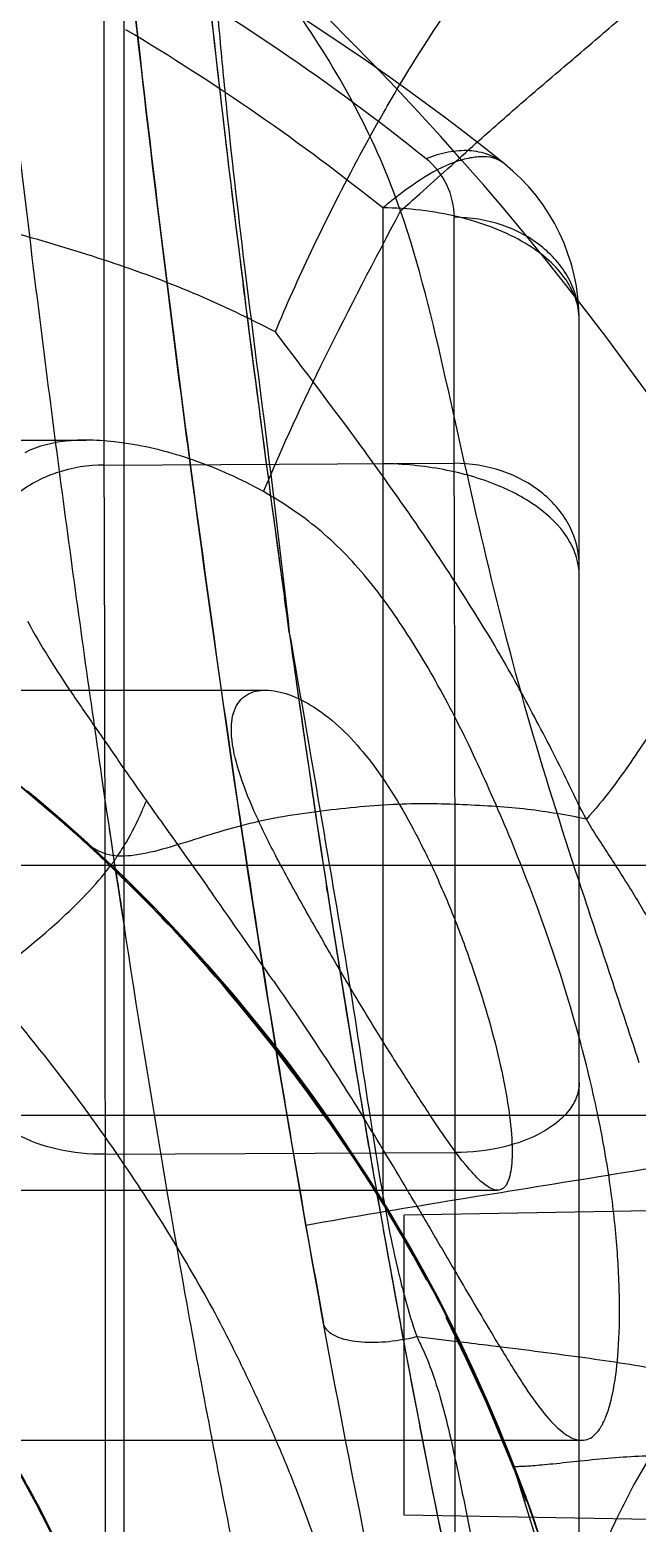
# Model space of a CAD drawing. Header units: millimetres. Extents: x 23075 to 24509, y -21593 to -20579.
# Drawn here: x 23393.14 to 23395.58, y -20954.71 to -20948.7 of the extents above; entities that cross this region are included whole.
import ezdxf

# ---------------------------------------------------------------- set-up
doc = ezdxf.new("R2010")
doc.units = ezdxf.units.MM
doc.header["$LTSCALE"] = 8
doc.layers.add('Cav-cor', color=30, linetype='Continuous')

# ---------------------------------------------------------------- blocks, each defined once
blk = doc.blocks.new('20160901.135302')
at = {"layer": 'Cav-cor', "color": 241}
for p, q in [((0.68, -57.5355), (0.68, -36.9096)), ((0.5995, -41.879), (0.5995, -39.7776)), ((2.0941, -40.5855), (2.1171, -40.5649)), ((1.719, -40.8457), (1.719, -44.8447)), ((2.0065, -41.872), (2.0065, -40.8833)), ((1.1632, -41.1966), (1.1578, -41.1536)), ((2.509, -52.1673), (2.509, -41.2949)), ((-7.4405, -41.7789), (0.5262, -41.7789)), ((0.5995, -41.879), (2.0065, -41.872)), ((1.3199, -42.3822), (1.3435, -42.5522)), ((1.3287, -42.4455), (1.3242, -42.4136)), ((1.3316, -42.4667), (1.3287, -42.4455)), ((1.3435, -42.5522), (1.3316, -42.4667)), ((1.3435, -42.5522), (1.3517, -42.61)), ((1.3517, -42.61), (1.3577, -42.6524)), ((-7.4405, -42.7839), (1.2477, -42.7839)), ((0.2375, -43.1488), (0.3381, -43.233)), ((0.3181, -43.2156), (0.3893, -43.2765)), ((0.3653, -43.2582), (0.3217, -43.2214)), ((0.4292, -43.3136), (0.3381, -43.233)), ((0.4057, -43.2931), (0.3597, -43.2536)), ((0.3811, -43.2694), (0.453, -43.3345)), ((0.4223, -43.3054), (0.477, -43.3559)), ((0.4367, -43.3181), (0.5412, -43.4127)), ((0.4607, -43.34), (0.4572, -43.3369)), ((0.4634, -43.3424), (0.4579, -43.3375)), ((0.5157, -43.3895), (0.5592, -43.429)), ((0.6267, -43.3813), (0.6211, -43.3437)), ((0.6294, -43.3998), (0.6267, -43.3813)), ((0.6325, -43.4984), (0.5412, -43.4127)), ((0.5763, -43.4453), (0.5684, -43.438)), ((0.6596, -43.5247), (0.5816, -43.4507)), ((0.6367, -43.4483), (0.6294, -43.3998)), ((0.6465, -43.5137), (0.6367, -43.4483)), ((-4.928, -43.4874), (6.8718, -43.4874)), ((0.6285, -43.4953), (0.6959, -43.5595)), ((0.6417, -43.4666), (0.6453, -43.4615)), ((0.743, -43.6064), (0.6527, -43.5188)), ((0.6775, -43.543), (0.7515, -43.6143)), ((0.7671, -43.6304), (0.7024, -43.5677)), ((1.4969, -43.5955), (1.4935, -43.5734)), ((0.8351, -43.6999), (0.7276, -43.5928)), ((0.8376, -43.7036), (0.7529, -43.6184)), ((0.8627, -43.7294), (0.8041, -43.6711)), ((0.8085, -43.6718), (0.8689, -43.7362)), ((0.6832, -43.7543), (0.6806, -43.7373)), ((0.8564, -43.726), (0.8301, -43.6983)), ((0.9265, -43.7971), (0.8351, -43.6999)), ((0.8593, -43.7257), (1.1448, -44.0449)), ((0.8627, -43.7294), (0.898, -43.7667)), ((0.954, -43.8269), (0.883, -43.7544)), ((1.0101, -43.8886), (0.9247, -43.7947)), ((0.964, -43.8425), (0.9368, -43.8126)), ((1.0912, -43.9813), (1.0057, -43.8841)), ((1.0465, -43.9355), (1.0189, -43.9039)), ((1.0599, -43.9454), (1.0342, -43.916)), ((1.0744, -43.9676), (1.0465, -43.9355)), ((1.1537, -44.0568), (1.082, -43.9716)), ((1.1106, -44.0043), (1.0847, -43.9742)), ((1.2795, -43.9523), (1.2963, -43.9765)), ((1.1313, -44.029), (1.191, -44.1005)), ((1.2578, -44.027), (1.2618, -44.0521)), ((1.2618, -44.0521), (1.2676, -44.0884)), ((1.2676, -44.0884), (1.2796, -44.1623)), ((1.2796, -44.1623), (1.2902, -44.2272)), ((-4.928, -44.4924), (6.4251, -44.4924)), ((1.6349, -44.4914), (1.6411, -44.5013)), ((1.3502, -44.5876), (1.3528, -44.6032)), ((1.5321, -44.5573), (1.719, -44.8447)), ((1.6629, -44.617), (1.6494, -44.5383)), ((1.6628, -44.6165), (1.6494, -44.5383)), ((0.6039, -44.6495), (2.0109, -44.6425)), ((0.6039, -54.002), (0.6039, -44.6495)), ((2.0109, -48.4738), (2.0109, -44.6425)), ((1.6784, -44.7075), (1.6962, -44.8097)), ((1.6968, -44.8108), (1.6687, -44.766)), ((1.6847, -44.7436), (1.6962, -44.8097)), ((-7.4405, -44.7939), (2.1808, -44.7939)), ((1.7028, -44.8476), (1.6967, -44.8128)), ((1.7028, -44.8476), (1.6967, -44.8129)), ((5.0203, -44.8383), (1.8055, -44.8944)), ((1.8055, -46.1004), (1.8055, -44.8944)), ((1.8422, -45.0578), (1.8164, -45.0123)), ((2.0552, -45.4718), (1.9737, -45.3057)), ((1.8556, -45.3821), (1.9645, -45.395)), ((1.9645, -45.395), (2.0296, -45.4028)), ((2.0508, -45.4581), (2.0279, -45.4111)), ((2.0472, -45.4508), (2.0648, -45.4873)), ((2.0609, -45.4796), (2.0813, -45.5223)), ((2.0925, -45.5472), (2.0763, -45.5123)), ((2.2163, -45.8365), (2.1977, -45.7904)), ((-7.4405, -45.7989), (2.5196, -45.7989)), ((2.2474, -45.916), (2.2151, -45.8384)), ((2.2343, -45.8821), (2.2163, -45.8365)), ((2.2456, -45.9109), (2.2472, -45.9154)), ((2.2614, -45.9524), (2.2456, -45.9109)), ((2.0262, -45.9498), (2.0289, -45.9625)), ((2.2589, -45.9459), (2.2953, -46.0436)), ((2.486, -46.6731), (2.2613, -45.9523)), ((2.2653, -45.9496), (2.2691, -45.9632)), ((0.2882, -45.9779), (0.3051, -46.0086)), ((0.3013, -46.0016), (0.3165, -46.0294)), ((0.3116, -46.0205), (0.3282, -46.0513)), ((0.3217, -46.0391), (0.3427, -46.0786)), ((0.3335, -46.0613), (0.3499, -46.0923)), ((4.9709, -46.1557), (1.8055, -46.1004))]:
    blk.add_line(p, q, dxfattribs=at)
for points in [[(0.291, -43.1882), (0.3373, -43.2268), (0.3838, -43.2664), (0.4311, -43.3074), (0.4804, -43.351), (0.5319, -43.3975), (0.5851, -43.4465), (0.6388, -43.497), (0.6927, -43.5489), (0.7467, -43.6021), (0.8007, -43.6567), (0.8544, -43.7125), (0.9078, -43.7695), (0.9606, -43.8273), (1.0126, -43.8857), (1.0648, -43.9454), (1.1187, -44.0085), (1.1733, -44.0739), (1.228, -44.1411), (1.2822, -44.2093), (1.3356, -44.2782), (1.3883, -44.3483), (1.4409, -44.4202), (1.4933, -44.4941), (1.5468, -44.5719), (1.6022, -44.655), (1.6519, -44.7319), (1.6948, -44.7999), (1.7391, -44.8718), (1.7872, -44.9517), (1.8371, -45.0371), (1.8872, -45.1261), (1.9375, -45.2196), (1.9873, -45.3168), (2.0371, -45.4184), (2.0865, -45.5232), (2.1351, -45.6311), (2.183, -45.7433), (2.2302, -45.8599), (2.2653, -45.9496)], [(0.3376, -43.2348), (0.278, -43.1847), (0.2374, -43.1512)], [(0.5853, -43.4533), (0.5104, -43.3847), (0.4276, -43.3105)], [(0.9235, -43.7927), (0.9806, -43.8553), (1.0365, -43.9183)], [(1.4174, -44.4022), (1.3577, -44.3221), (1.3286, -44.2834), (1.2998, -44.2456), (1.2713, -44.2086), (1.243, -44.1724), (1.2148, -44.1369), (1.1866, -44.1019), (1.1585, -44.0675), (1.1303, -44.0336), (1.1023, -44.0004), (1.0744, -43.9676)], [(1.5321, -44.5573), (1.5102, -44.5257), (1.4583, -44.452), (1.4032, -44.3761), (1.3452, -44.2985), (1.2847, -44.2198), (1.221, -44.1393), (1.1537, -44.0568)], [(1.6059, -44.6694), (1.5737, -44.6215), (1.5416, -44.5749), (1.51, -44.5298), (1.4787, -44.4862), (1.4479, -44.4437), (1.4174, -44.4022)], [(1.6687, -44.766), (1.6378, -44.7179), (1.6059, -44.6694)], [(1.7663, -44.9258), (1.744, -44.8882), (1.7217, -44.8512), (1.6968, -44.8108)], [(1.8164, -45.0123), (1.7905, -44.9673), (1.7663, -44.9258)], [(1.8962, -45.1564), (1.8856, -45.1366), (1.866, -45.1008), (1.8422, -45.0578)], [(2.2151, -45.8384), (2.1371, -45.6507), (2.0552, -45.4718)], [(2.1795, -45.7459), (2.1615, -45.703), (2.1437, -45.6616), (2.1263, -45.6219), (2.1092, -45.5838)], [(0.8355, -47.6158), (0.818, -47.5001), (0.793, -47.3616), (0.7627, -47.2223), (0.7282, -47.0853), (0.691, -46.9541), (0.6523, -46.8299), (0.6143, -46.7176), (0.5689, -46.5931), (0.5217, -46.4734), (0.4757, -46.365), (0.4267, -46.2575), (0.3763, -46.1537), (0.3238, -46.0516), (0.2696, -45.9517), (0.2141, -45.8551), (0.1569, -45.7611), (0.0989, -45.6707)], [(2.2653, -45.9496), (2.2918, -46.0196), (2.2955, -46.0295)], [(2.2975, -46.0349), (2.3211, -46.101), (2.3431, -46.1663), (2.3605, -46.2212), (2.3726, -46.2608), (2.3871, -46.3096)], [(0.3427, -46.0786), (0.3625, -46.1166), (0.388, -46.1668), (0.4165, -46.2253), (0.4459, -46.2882), (0.4753, -46.3537), (0.5043, -46.4206), (0.5322, -46.4874), (0.5588, -46.5538), (0.584, -46.6192), (0.6076, -46.6832), (0.63, -46.7468), (0.6521, -46.8125), (0.6744, -46.882)]]:
    blk.add_lwpolyline(points, dxfattribs=at)
for centre, radius, start, end in [((-6.62, -48.3114), 12.5625, 350.17505, 79.74816), ((-6.62, -48.3114), 11.5575, 350.53111, 75.5091), ((-3.923, -48.3114), 9.7987, 51.26654, 88.228), ((-3.9212, -47.897), 9.2929, 51.26438, 60.32181), ((77.9738, -31.494), 77.421, 186.202065, 187.167653), ((77.9699, -31.4945), 77.417, 186.202051, 187.167298), ((-3.9016, -47.848), 8.979, 51.24658, 59.26878), ((1.705, -40.8833), 0.3015, 359.99983, 51.26671), ((1.705, -41.2949), 0.804, 0, 51.26654), ((100.4142, -28.6823), 100.0369, 187.186558, 187.889763), ((-909.9376, -44.7055), 910.5415, 0.0035197, 0.1778533), ((-945.1202, -44.7563), 947.1311, 0.0068871, 0.1744859), ((2.2569, -42.3233), 0.2521, 0.03441, 8.4778), ((78.1122, -31.801), 77.5179, 187.972236, 188.735166), ((78.1083, -31.8015), 77.5139, 187.972223, 188.735527), ((71.3774, -32.7873), 70.7113, 187.937646, 189.464915), ((71.0755, -32.8385), 70.4052, 188.012657, 189.416432), ((-3.8812, -48.2049), 6.521, 50.1103, 54.13375), ((-3.9719, -48.3217), 6.6684, 47.61191, 54.08268), ((15.647, -32.7151), 18.2179, 214.75257, 215.24746), ((-3.7203, -48.0099), 6.2682, 49.59629, 50.09534), ((-3.8547, -48.1659), 6.4741, 48.24663, 49.5853), ((-4.2138, -48.5694), 7.0143, 47.51838, 48.2535), ((-0.1451, -42.9039), 0.9673, 325.50428, 329.50256), ((-4.4022, -48.7758), 7.2937, 47.33312, 47.52186), ((-3.9113, -48.2603), 6.5823, 45.76593, 47.6416), ((-4.508, -48.8906), 7.4499, 47.04584, 47.33276), ((-0.184, -42.8774), 1.0144, 324.84262, 325.51759), ((-0.2365, -42.8396), 1.0791, 323.00729, 323.77441), ((-0.2127, -42.8571), 1.0495, 323.77482, 324.4956), ((71.3876, -32.8462), 71.5409, 188.575355, 188.756528), ((-3.9266, -48.2743), 6.6029, 43.54297, 45.7554), ((-56.6001, -84.2336), 70.5169, 34.835973, 35.183337), ((63.7848, -34.0023), 63.0223, 188.755993, 189.623853), ((60.0563, -34.6216), 59.546, 189.283187, 189.63471), ((-2.6702, -45.5985), 5.3698, 13.41224, 15.21195), ((-2.183, -45.4833), 4.8691, 11.85552, 13.42354), ((58.7689, -34.8387), 57.9372, 189.45622, 189.807377), ((58.3047, -34.9178), 57.4663, 189.512982, 189.845001), ((24.795, -40.9144), 23.4034, 188.72826, 188.90187), ((-12.7052, -53.4099), 16.8873, 30.69643, 31.83885), ((54.7979, -35.5206), 54.2113, 189.64481, 190.42379), ((57.0051, -35.1416), 56.1475, 189.71569, 189.91854), ((55.1021, -35.4744), 54.2157, 189.91506, 190.16114), ((55.0235, -35.4883), 54.1359, 189.91492, 190.18063), ((11.2698, -43.1273), 9.6981, 189.96622, 190.19302), ((-17.591, -56.3331), 22.5807, 30.57314, 30.7458), ((54.3242, -35.6124), 53.4256, 189.95422, 190.31688), ((9.7397, -43.402), 8.1435, 190.19623, 190.34738), ((53.3756, -35.7836), 52.4617, 190.16146, 190.35685), ((52.5731, -35.9291), 51.6461, 190.17985, 190.56021), ((5.3216, -44.2804), 3.6384, 193.03729, 194.33089), ((27.1307, -30.4331), 29.099, 210.26814, 210.82731), ((52.0826, -36.0196), 51.1473, 190.31784, 190.56123), ((51.9471, -36.0447), 51.0095, 190.35683, 190.56142), ((16.8769, -36.5331), 17.168, 210.88217, 211.15393), ((1.6674, -44.6733), 0.7333, 280.55574, 284.87722), ((50.7243, -36.2725), 49.7657, 190.5616, 190.72603), ((50.6327, -36.2897), 49.6725, 190.5615, 190.75501), ((47.0678, -36.9756), 46.0422, 190.74368, 191.837), ((47.0648, -36.9762), 46.0392, 190.7442, 191.83766), ((2.5197, -45.7218), 0.0771, 262.81202, 269.92385), ((-3.5813, -48.2229), 6.2716, 20.69477, 21.1142), ((-1.0066, -47.2492), 3.519, 18.8968, 20.6792), ((-0.9965, -47.2453), 3.5082, 17.25897, 18.88982)]:
    blk.add_arc(centre, radius, start, end, dxfattribs=at)
for points, knots in [([(2.7333, -51.2277), (2.5672, -50.9196), (2.3333, -50.4487), (2.0653, -49.8013), (1.828, -49.1414), (1.5813, -48.2994), (1.3368, -47.2758), (1.1177, -46.2461), (0.8567, -44.8668), (0.6361, -43.48), (0.4425, -42.0895), (0.2635, -40.6968), (0.0709, -38.9518), (-0.0853, -36.8507), (-0.1248, -35.4461), (-0.1249, -34.7439)], [0, 0, 0, 0, 0.062341, 0.093541, 0.124757, 0.187213, 0.249699, 0.312199, 0.374707, 0.499738, 0.562262, 0.624789, 0.749849, 0.87492, 1, 1, 1, 1]), ([(-1.5857, -40.6882), (-1.53, -40.5961), (-1.4246, -40.4258), (-1.2671, -40.1844), (-1.1194, -39.9518), (-0.9756, -39.699), (-0.8286, -39.411), (-0.6775, -39.0839), (-0.518, -38.7203), (-0.3459, -38.3221), (-0.1666, -37.8966), (0.0205, -37.4641), (0.2038, -37.0436), (0.3752, -36.6445), (0.5398, -36.2718), (0.7449, -35.8346), (0.9061, -35.5268), (1.0136, -35.3349)], [0, 0, 0, 0, 0.054206, 0.100811, 0.145046, 0.192877, 0.247172, 0.307729, 0.374188, 0.447003, 0.526106, 0.606612, 0.6842, 0.756994, 0.825202, 0.8893, 1, 1, 1, 1]), ([(1.2876, -41.344), (1.3324, -41.2347), (1.4362, -41.0037), (1.5843, -40.7113), (1.7243, -40.4555), (1.9025, -40.1593), (2.1148, -39.8491), (2.3495, -39.5277), (2.5909, -39.1929), (2.8261, -38.8585), (3.0609, -38.5297), (3.2063, -38.327), (3.3195, -38.1653), (3.4265, -38.0067), (3.505, -37.8881), (3.56, -37.8124)], [0, 0, 0, 0, 0.084197, 0.180375, 0.23354, 0.291972, 0.426731, 0.501206, 0.575693, 0.720832, 0.792625, 0.863638, 0.89867, 0.933286, 1, 1, 1, 1]), ([(2.1171, -40.5649), (2.1768, -40.5118), (2.2975, -40.4057), (2.4812, -40.2501), (2.663, -40.095), (2.838, -39.9411), (3.0058, -39.7945), (3.161, -39.6522), (3.3002, -39.5076), (3.4194, -39.3565), (3.5283, -39.2081), (3.631, -39.0681), (3.7239, -38.9334), (3.8141, -38.8056), (3.904, -38.6831), (3.9897, -38.5579), (4.085, -38.4324), (4.1542, -38.3496), (4.1896, -38.3059)], [0, 0, 0, 0, 0.077813, 0.156327, 0.234364, 0.310366, 0.383134, 0.451228, 0.515291, 0.57815, 0.638392, 0.694496, 0.747111, 0.797609, 0.846734, 0.894933, 0.945278, 1, 1, 1, 1]), ([(1.4101, -44.9337), (1.2333, -43.9305), (0.9159, -41.7779), (0.6638, -39.6137), (0.566, -38.4579)], [0, 0, 0, 0, 0.467655, 1, 1, 1, 1]), ([(0.7027, -39.871), (0.7764, -40.5534), (0.9474, -41.9413), (1.1452, -43.3243), (1.2578, -44.027)], [0, 0, 0, 0, 0.490818, 1, 1, 1, 1]), ([(1.0059, -39.8577), (1.0788, -40.5308), (1.1896, -41.4292), (1.3119, -42.3266), (1.3435, -42.5522)], [0, 0, 0, 0, 0.74848, 1, 1, 1, 1]), ([(1.0387, -39.8654), (1.0463, -39.9586), (1.0622, -40.1527), (1.1026, -40.5693), (1.1673, -41.1294), (1.2597, -41.8299), (1.3166, -42.3095), (1.3435, -42.5522)], [0, 0, 0, 0, 0.103647, 0.216136, 0.464289, 0.72906, 1, 1, 1, 1]), ([(1.7909, -40.8574), (1.7421, -40.7172), (1.6227, -40.4433), (1.4657, -40.1897), (1.3818, -40.0666)], [0, 0, 0, 0, 0.499048, 1, 1, 1, 1]), ([(1.7909, -40.8574), (1.8166, -40.8348), (1.918, -40.7445), (2.0184, -40.6531), (2.0941, -40.5855)], [0, 0, 0, 0, 0.252254, 1, 1, 1, 1]), ([(2.2081, -40.6678), (2.1889, -40.6524), (2.1437, -40.6273), (2.0652, -40.612), (1.9793, -40.6188), (1.9223, -40.6364), (1.8936, -40.6481)], [0, 0, 0, 0, 0.224047, 0.460668, 0.718347, 1, 1, 1, 1]), ([(1.2876, -41.344), (1.1802, -41.2888), (0.9613, -41.1835), (0.6757, -41.0781), (0.4422, -41.0058), (0.2077, -40.936), (-0.0272, -40.868), (-0.2654, -40.8107), (-0.4471, -40.7761), (-0.6312, -40.7483), (-0.8806, -40.7174), (-1.199, -40.6938), (-1.4558, -40.6872), (-1.5857, -40.6882)], [0, 0, 0, 0, 0.121812, 0.244784, 0.306639, 0.368412, 0.491548, 0.553294, 0.61547, 0.67806, 0.741028, 0.86899, 1, 1, 1, 1]), ([(2.2081, -40.6678), (2.1969, -40.6588), (2.17, -40.6444), (2.1218, -40.638), (2.0669, -40.6437), (1.9788, -40.6689), (1.8579, -40.7345), (1.7685, -40.8065), (1.719, -40.8454)], [0, 0, 0, 0, 0.077588, 0.161596, 0.260479, 0.376299, 0.657599, 1, 1, 1, 1]), ([(1.2396, -41.9859), (1.3164, -41.804), (1.4924, -41.4237), (1.6876, -41.0532), (1.7909, -40.8574)], [0, 0, 0, 0, 0.471481, 1, 1, 1, 1]), ([(2.509, -41.2949), (2.509, -41.2656), (2.4978, -41.2043), (2.4504, -41.119), (2.3755, -41.0417), (2.2369, -40.9481), (2.0144, -40.8684), (1.8209, -40.8464), (1.719, -40.8454)], [0, 0, 0, 0, 0.089094, 0.185091, 0.292389, 0.413026, 0.690598, 1, 1, 1, 1]), ([(2.5084, -43.5514), (2.4357, -43.3307), (2.2954, -42.8873), (2.1221, -42.2114), (1.9741, -41.5306), (1.8672, -41.0768), (1.7909, -40.8574)], [0, 0, 0, 0, 0.250015, 0.50004, 0.750058, 1, 1, 1, 1]), ([(2.509, -41.2949), (2.509, -41.2409), (2.4806, -41.128), (2.3653, -40.9919), (2.1994, -40.9035), (2.0714, -40.8833), (2.0065, -40.8833)], [0, 0, 0, 0, 0.226677, 0.467664, 0.727547, 1, 1, 1, 1]), ([(2.5377, -43.3026), (2.514, -43.2594), (2.4715, -43.1705), (2.4065, -43.0381), (2.338, -42.9079), (2.2687, -42.7787), (2.1975, -42.6511), (2.1226, -42.5259), (2.045, -42.4028), (1.9398, -42.2404), (1.804, -42.0409), (1.5788, -41.7279), (1.4045, -41.4973), (1.2876, -41.344)], [0, 0, 0, 0, 0.063449, 0.126848, 0.190007, 0.252964, 0.315733, 0.378335, 0.44081, 0.503179, 0.627621, 0.751678, 1, 1, 1, 1]), ([(4.4963, -41.3095), (4.4296, -41.3487), (4.2978, -41.4331), (4.1022, -41.5627), (3.9107, -41.6959), (3.7306, -41.8337), (3.5663, -41.9729), (3.4232, -42.1119), (3.3036, -42.25), (3.1714, -42.4276), (3.0185, -42.6272), (2.8863, -42.8259), (2.7864, -42.9687), (2.715, -43.0755), (2.6353, -43.1887), (2.573, -43.2633), (2.5377, -43.3026)], [0, 0, 0, 0, 0.082101, 0.166011, 0.248916, 0.329557, 0.406485, 0.477243, 0.540996, 0.600079, 0.712133, 0.807645, 0.853183, 0.897063, 0.943917, 1, 1, 1, 1]), ([(0.5262, -41.7789), (0.5032, -41.7789), (0.4192, -41.7822), (0.3339, -41.8012), (0.2797, -41.8299)], [0, 0, 0, 0, 0.272737, 1, 1, 1, 1]), ([(0.6795, -41.7907), (0.6664, -41.7888), (0.6155, -41.7822), (0.5642, -41.7789), (0.5262, -41.7789)], [0, 0, 0, 0, 0.258999, 1, 1, 1, 1]), ([(1.2396, -41.9859), (1.1498, -41.9355), (0.9677, -41.8536), (0.774, -41.8044), (0.6795, -41.7907)], [0, 0, 0, 0, 0.518902, 1, 1, 1, 1]), ([(0.5995, -41.879), (0.5346, -41.879), (0.4066, -41.8993), (0.2407, -41.9876), (0.1254, -42.1237), (0.097, -42.2366), (0.097, -42.2907)], [0, 0, 0, 0, 0.272454, 0.532336, 0.773323, 1, 1, 1, 1]), ([(2.4705, -42.1857), (2.4428, -42.1374), (2.3551, -42.0465), (2.1783, -41.9512), (1.9599, -41.8894), (1.8011, -41.8744), (1.719, -41.8736)], [0, 0, 0, 0, 0.198149, 0.435975, 0.708104, 1, 1, 1, 1]), ([(2.509, -42.2836), (2.509, -42.2296), (2.4806, -42.1167), (2.3653, -41.9806), (2.1994, -41.8922), (2.0714, -41.872), (2.0065, -41.872)], [0, 0, 0, 0, 0.226677, 0.467664, 0.727546, 1, 1, 1, 1]), ([(2.5114, -44.1895), (2.4474, -43.9536), (2.3293, -43.6079), (2.1429, -43.1667), (1.9964, -42.8575), (1.8362, -42.5786), (1.6647, -42.3328), (1.468, -42.1308), (1.3168, -42.0292), (1.2396, -41.9859)], [0, 0, 0, 0, 0.282098, 0.420455, 0.552728, 0.676706, 0.791226, 0.897824, 1, 1, 1, 1]), ([(2.5062, -42.2861), (2.505, -42.2776), (2.498, -42.2426), (2.4839, -42.2091), (2.4705, -42.1857)], [0, 0, 0, 0, 0.242819, 1, 1, 1, 1]), ([(0.2908, -42.5067), (0.3452, -42.6062), (0.4382, -42.7536), (0.5733, -42.9475), (0.6432, -43.0487), (0.6788, -43.0999)], [0, 0, 0, 0, 0.47961, 0.736145, 1, 1, 1, 1]), ([(1.3435, -42.5522), (1.3731, -42.7212), (1.4307, -43.051), (1.513, -43.5378), (1.594, -44.006), (1.6393, -44.3146), (1.6626, -44.4659)], [0, 0, 0, 0, 0.26533, 0.517667, 0.763336, 1, 1, 1, 1]), ([(2.1808, -44.7939), (2.1629, -44.7939), (2.1191, -44.7669), (2.0598, -44.7034), (1.9856, -44.606), (1.9017, -44.4805), (1.8065, -44.3336), (1.7036, -44.1708), (1.5979, -43.996), (1.4918, -43.8145), (1.3876, -43.6313), (1.2884, -43.4514), (1.2034, -43.2784), (1.1404, -43.1196), (1.1105, -42.9975), (1.1098, -42.9147), (1.1197, -42.8664), (1.1402, -42.8283), (1.1803, -42.7923), (1.2214, -42.7839), (1.2477, -42.7839)], [0, 0, 0, 0, 0.022352, 0.059099, 0.110325, 0.174031, 0.24771, 0.328687, 0.414367, 0.502525, 0.590981, 0.677356, 0.758758, 0.83128, 0.890411, 0.914085, 0.934082, 0.951284, 0.967142, 1, 1, 1, 1]), ([(1.2477, -42.7839), (1.2794, -42.7839), (1.3489, -42.7997), (1.4953, -42.8759), (1.676, -43.0569), (1.8214, -43.2961), (1.9336, -43.5242), (2.0138, -43.7141), (2.0851, -43.9097), (2.1458, -44.1036), (2.1933, -44.2875), (2.225, -44.4528), (2.2385, -44.5753), (2.2397, -44.6574), (2.2364, -44.7051), (2.2291, -44.743), (2.218, -44.7711), (2.2018, -44.7898), (2.1874, -44.7939), (2.1808, -44.7939)], [0, 0, 0, 0, 0.039712, 0.087518, 0.205851, 0.354265, 0.437713, 0.524765, 0.61287, 0.69898, 0.77963, 0.851149, 0.910111, 0.934061, 0.954035, 0.970038, 0.982316, 0.991689, 1, 1, 1, 1]), ([(0.4572, -43.3369), (0.4498, -43.3304), (0.4194, -43.3039), (0.3886, -43.2778), (0.3653, -43.2582)], [0, 0, 0, 0, 0.243793, 1, 1, 1, 1]), ([(2.5377, -43.3026), (2.4593, -43.2862), (2.3385, -43.2651), (2.1724, -43.251), (2.0402, -43.2441), (1.9024, -43.2398), (1.758, -43.2422), (1.6077, -43.2541), (1.4537, -43.272), (1.2968, -43.2946), (1.1383, -43.3294), (0.9843, -43.3776), (0.841, -43.4228), (0.7173, -43.4525), (0.6093, -43.4523), (0.5283, -43.4031), (0.4861, -43.3624), (0.4634, -43.3424)], [0, 0, 0, 0, 0.112523, 0.172055, 0.234272, 0.298525, 0.365884, 0.437121, 0.510309, 0.58393, 0.659814, 0.738049, 0.810824, 0.87079, 0.917206, 0.957583, 1, 1, 1, 1]), ([(0.6884, -43.3948), (0.7117, -43.3552), (0.7388, -43.2998), (0.763, -43.2432), (0.769, -43.2288)], [0, 0, 0, 0, 0.746291, 1, 1, 1, 1]), ([(0.769, -43.2288), (0.7908, -43.2597), (0.8794, -43.384), (0.9681, -43.5082), (1.0343, -43.6022)], [0, 0, 0, 0, 0.247447, 1, 1, 1, 1]), ([(3.6086, -45.8522), (3.5876, -45.7389), (3.5424, -45.5123), (3.4472, -45.1783), (3.3352, -44.8488), (3.228, -44.5787), (3.1346, -44.3658), (3.0598, -44.2083), (2.9814, -44.0525), (2.9001, -43.8982), (2.8139, -43.7467), (2.7253, -43.5967), (2.6316, -43.4497), (2.5674, -43.3527), (2.5377, -43.3026)], [0, 0, 0, 0, 0.124209, 0.24879, 0.373842, 0.499059, 0.561678, 0.624299, 0.686929, 0.749554, 0.812172, 0.874759, 0.937181, 1, 1, 1, 1]), ([(0.1186, -43.9596), (0.2192, -43.8777), (0.4011, -43.7354), (0.5644, -43.5698), (0.6253, -43.4889)], [0, 0, 0, 0, 0.561759, 1, 1, 1, 1]), ([(1.1448, -44.0449), (1.0578, -43.9409), (0.8784, -43.738), (0.6857, -43.5478), (0.5871, -43.4555)], [0, 0, 0, 0, 0.500984, 1, 1, 1, 1]), ([(0.6829, -44.6941), (0.5963, -44.5662), (0.4149, -44.3159), (0.2185, -44.0773), (0.1186, -43.9596)], [0, 0, 0, 0, 0.500234, 1, 1, 1, 1]), ([(1.2963, -43.9765), (1.3555, -44.0618), (1.4709, -44.2318), (1.5812, -44.4051), (1.6349, -44.4914)], [0, 0, 0, 0, 0.505448, 1, 1, 1, 1]), ([(1.191, -44.1005), (1.2213, -44.1375), (1.3398, -44.2861), (1.4516, -44.44), (1.5321, -44.5573)], [0, 0, 0, 0, 0.251454, 1, 1, 1, 1]), ([(0.6039, -44.6495), (0.539, -44.6499), (0.4152, -44.6373), (0.2725, -44.5882), (0.1833, -44.5292), (0.1349, -44.4804), (0.1043, -44.4262), (0.097, -44.3872), (0.097, -44.3686)], [0, 0, 0, 0, 0.308962, 0.587187, 0.708016, 0.815474, 0.911362, 1, 1, 1, 1]), ([(2.509, -44.3615), (2.509, -44.3799), (2.5019, -44.4185), (2.472, -44.4721), (2.4246, -44.5205), (2.3371, -44.5793), (2.1968, -44.6288), (2.075, -44.6422), (2.0109, -44.6425)], [0, 0, 0, 0, 0.088875, 0.184874, 0.292279, 0.412928, 0.690757, 1, 1, 1, 1]), ([(2.5196, -45.7989), (2.529, -45.7989), (2.5489, -45.7948), (2.5751, -45.7758), (2.5977, -45.7458), (2.6264, -45.6858), (2.6519, -45.5817), (2.6696, -45.4262), (2.6734, -45.2325), (2.6621, -45.0056), (2.6332, -44.7513), (2.6015, -44.5745), (2.5823, -44.483)], [0, 0, 0, 0, 0.020508, 0.042662, 0.069167, 0.101641, 0.187074, 0.301081, 0.442509, 0.608752, 0.796085, 1, 1, 1, 1]), ([(1.4101, -44.9337), (1.7899, -44.8665), (2.5553, -44.7457), (3.3197, -44.619), (3.7035, -44.5547)], [0, 0, 0, 0, 0.497825, 1, 1, 1, 1]), ([(1.6735, -44.5359), (1.677, -44.5589), (1.6913, -44.6489), (1.7063, -44.7388), (1.718, -44.8057)], [0, 0, 0, 0, 0.254555, 1, 1, 1, 1]), ([(1.7462, -47.4296), (1.7295, -47.3083), (1.6891, -47.0659), (1.6033, -46.7073), (1.5013, -46.3519), (1.3988, -46.061), (1.306, -45.8321), (1.2303, -45.6628), (1.1511, -45.4951), (1.0404, -45.2737), (0.8858, -45.0054), (0.7524, -44.7967), (0.6829, -44.6941)], [0, 0, 0, 0, 0.124046, 0.248752, 0.373509, 0.498531, 0.561109, 0.623733, 0.68642, 0.749122, 0.874482, 1, 1, 1, 1]), ([(1.719, -44.8447), (1.771, -44.9294), (1.8726, -45.1043), (2.0162, -45.3768), (2.1497, -45.6643), (2.2302, -45.8627), (2.2693, -45.9636)], [0, 0, 0, 0, 0.238704, 0.485875, 0.739866, 1, 1, 1, 1]), ([(1.7286, -44.8647), (1.7322, -44.8843), (1.7469, -44.9634), (1.7633, -45.0422), (1.777, -45.1011)], [0, 0, 0, 0, 0.24787, 1, 1, 1, 1]), ([(1.8505, -44.8477), (1.8634, -44.8694), (1.9129, -44.9535), (1.962, -45.0379), (1.9986, -45.1004)], [0, 0, 0, 0, 0.258631, 1, 1, 1, 1]), ([(2.4261, -49.2237), (2.1993, -48.5774), (1.8317, -47.1444), (1.5456, -45.7026), (1.4101, -44.9337)], [0, 0, 0, 0, 0.468116, 1, 1, 1, 1]), ([(1.7964, -45.1809), (1.8006, -45.1974), (1.8185, -45.265), (1.8387, -45.332), (1.8556, -45.3821)], [0, 0, 0, 0, 0.243275, 1, 1, 1, 1]), ([(1.8017, -45.3942), (1.7636, -45.4013), (1.691, -45.4092), (1.6036, -45.4041), (1.5457, -45.3886), (1.5135, -45.3733), (1.4908, -45.3537), (1.4828, -45.337), (1.4813, -45.329)], [0, 0, 0, 0, 0.333384, 0.625566, 0.746091, 0.846965, 0.929527, 1, 1, 1, 1]), ([(1.8017, -45.3942), (1.9125, -45.9882), (2.1262, -47.0296), (2.3811, -48.0587), (2.5097, -48.4944)], [0, 0, 0, 0, 0.567802, 1, 1, 1, 1]), ([(1.8557, -45.3821), (1.861, -45.3924), (1.8823, -45.4357), (1.9009, -45.4803), (1.9136, -45.5147)], [0, 0, 0, 0, 0.239797, 1, 1, 1, 1]), ([(2.0296, -45.4028), (2.0704, -45.4077), (2.2311, -45.4273), (2.3918, -45.4476), (2.5114, -45.4639)], [0, 0, 0, 0, 0.254011, 1, 1, 1, 1]), ([(2.1849, -45.4147), (2.2168, -45.4675), (2.2742, -45.5619), (2.3582, -45.6825), (2.4311, -45.7633), (2.4859, -45.7953), (2.5101, -45.7983)], [0, 0, 0, 0, 0.36135, 0.647522, 0.857498, 1, 1, 1, 1]), ([(3.0912, -45.4555), (3.0215, -45.5484), (2.9163, -45.6801), (2.795, -45.8615), (2.72, -45.9905), (2.6571, -46.1189), (2.5991, -46.2437), (2.5495, -46.3676), (2.5218, -46.4506), (2.5081, -46.4915)], [0, 0, 0, 0, 0.291337, 0.422372, 0.54679, 0.665438, 0.780725, 0.891814, 1, 1, 1, 1]), ([(2.5114, -45.4639), (2.6189, -45.4786), (2.8299, -45.5093), (3.1401, -45.5809), (3.45, -45.656), (3.7719, -45.7171), (4.1069, -45.7567), (4.451, -45.768), (4.7939, -45.7522), (5.0209, -45.7275), (5.132, -45.7113)], [0, 0, 0, 0, 0.12277, 0.241146, 0.360198, 0.483696, 0.611762, 0.741716, 0.872945, 1, 1, 1, 1]), ([(2.5893, -50.5214), (2.6663, -50.3205), (2.7868, -50.0212), (2.934, -49.6169), (3.0321, -49.3095), (3.1038, -48.9948), (3.1404, -48.6739), (3.1428, -48.351), (3.1269, -48.0287), (3.1136, -47.7061), (3.105, -47.3835), (3.1055, -47.0608), (3.121, -46.7384), (3.1473, -46.4167), (3.168, -46.1482), (3.1653, -45.9331), (3.1459, -45.719), (3.1159, -45.5602), (3.0912, -45.4555)], [0, 0, 0, 0, 0.125022, 0.187557, 0.250053, 0.312441, 0.374876, 0.437343, 0.499906, 0.562438, 0.624976, 0.687499, 0.749951, 0.812542, 0.875149, 0.906316, 0.937471, 1, 1, 1, 1]), ([(1.9136, -45.5147), (1.9285, -45.5549), (1.974, -45.6979), (2.0042, -45.845), (2.0262, -45.9498)], [0, 0, 0, 0, 0.285837, 1, 1, 1, 1]), ([(0.0994, -45.6701), (0.1777, -45.7892), (0.3104, -46.0062), (0.4727, -46.3408), (0.5589, -46.5531), (0.5995, -46.6636)], [0, 0, 0, 0, 0.383882, 0.683141, 1, 1, 1, 1]), ([(3.6086, -45.8522), (3.56, -45.8542), (3.4561, -45.8545), (3.2867, -45.854), (3.0923, -45.856), (2.9142, -45.8581), (2.7603, -45.8622), (2.6385, -45.8702), (2.5189, -45.8821), (2.4255, -45.8924), (2.3616, -45.8986), (2.3249, -45.9017), (2.2958, -45.9037), (2.2736, -45.9049), (2.2582, -45.9051), (2.248, -45.9054), (2.2432, -45.9044), (2.2408, -45.9047), (2.2405, -45.9043)], [0, 0, 0, 0, 0.106516, 0.227572, 0.370759, 0.532387, 0.617553, 0.707761, 0.799569, 0.880724, 0.913398, 0.940146, 0.961345, 0.977374, 0.988614, 0.995539, 0.999015, 1, 1, 1, 1]), ([(2.2405, -45.9043), (2.2401, -45.9038), (2.2444, -45.9062), (2.2442, -45.9076), (2.2448, -45.9089)], [0, 0, 0, 0, 0.315507, 1, 1, 1, 1]), ([(2.2474, -45.916), (2.248, -45.9176), (2.2509, -45.9246), (2.2553, -45.931), (2.2584, -45.9361)], [0, 0, 0, 0, 0.216698, 1, 1, 1, 1]), ([(2.0289, -45.9625), (2.0442, -46.0359), (2.0757, -46.1867), (2.1178, -46.4197), (2.158, -46.6658), (2.2186, -47.0174), (2.2909, -47.3825), (2.3706, -47.7605), (2.4136, -47.9557), (2.4372, -48.0547)], [0, 0, 0, 0, 0.105426, 0.21675, 0.333205, 0.456284, 0.7188, 0.856827, 1, 1, 1, 1]), ([(2.2954, -46.0292), (2.2941, -46.0258), (2.292, -46.0203), (2.289, -46.0123), (2.2873, -46.0095), (2.286, -46.0062), (2.2856, -46.0065)], [0, 0, 0, 0, 0.435033, 0.749015, 0.938043, 1, 1, 1, 1]), ([(2.3304, -46.132), (2.3271, -46.1218), (2.316, -46.0884), (2.3048, -46.055), (2.2964, -46.032)], [0, 0, 0, 0, 0.303262, 1, 1, 1, 1])]:
    blk.add_open_spline(points, degree=3, knots=knots, dxfattribs=at)
for points in [[(2.7506, -44.282), (2.6713, -44.038), (2.5886, -43.7951), (2.5084, -43.5514)], [(2.2584, -45.9361), (2.261, -45.9404), (2.2634, -45.9449), (2.2653, -45.9496)]]:
    blk.add_open_spline(points, degree=3, dxfattribs=at)

msp = doc.modelspace()

# ---------------------------------------------------------------- block references
at = {"layer": 'Cav-cor'}
msp.add_blockref('20160901.135302', (23392.8347, -20908.5737), dxfattribs=at)

doc.saveas('drawing.dxf')
